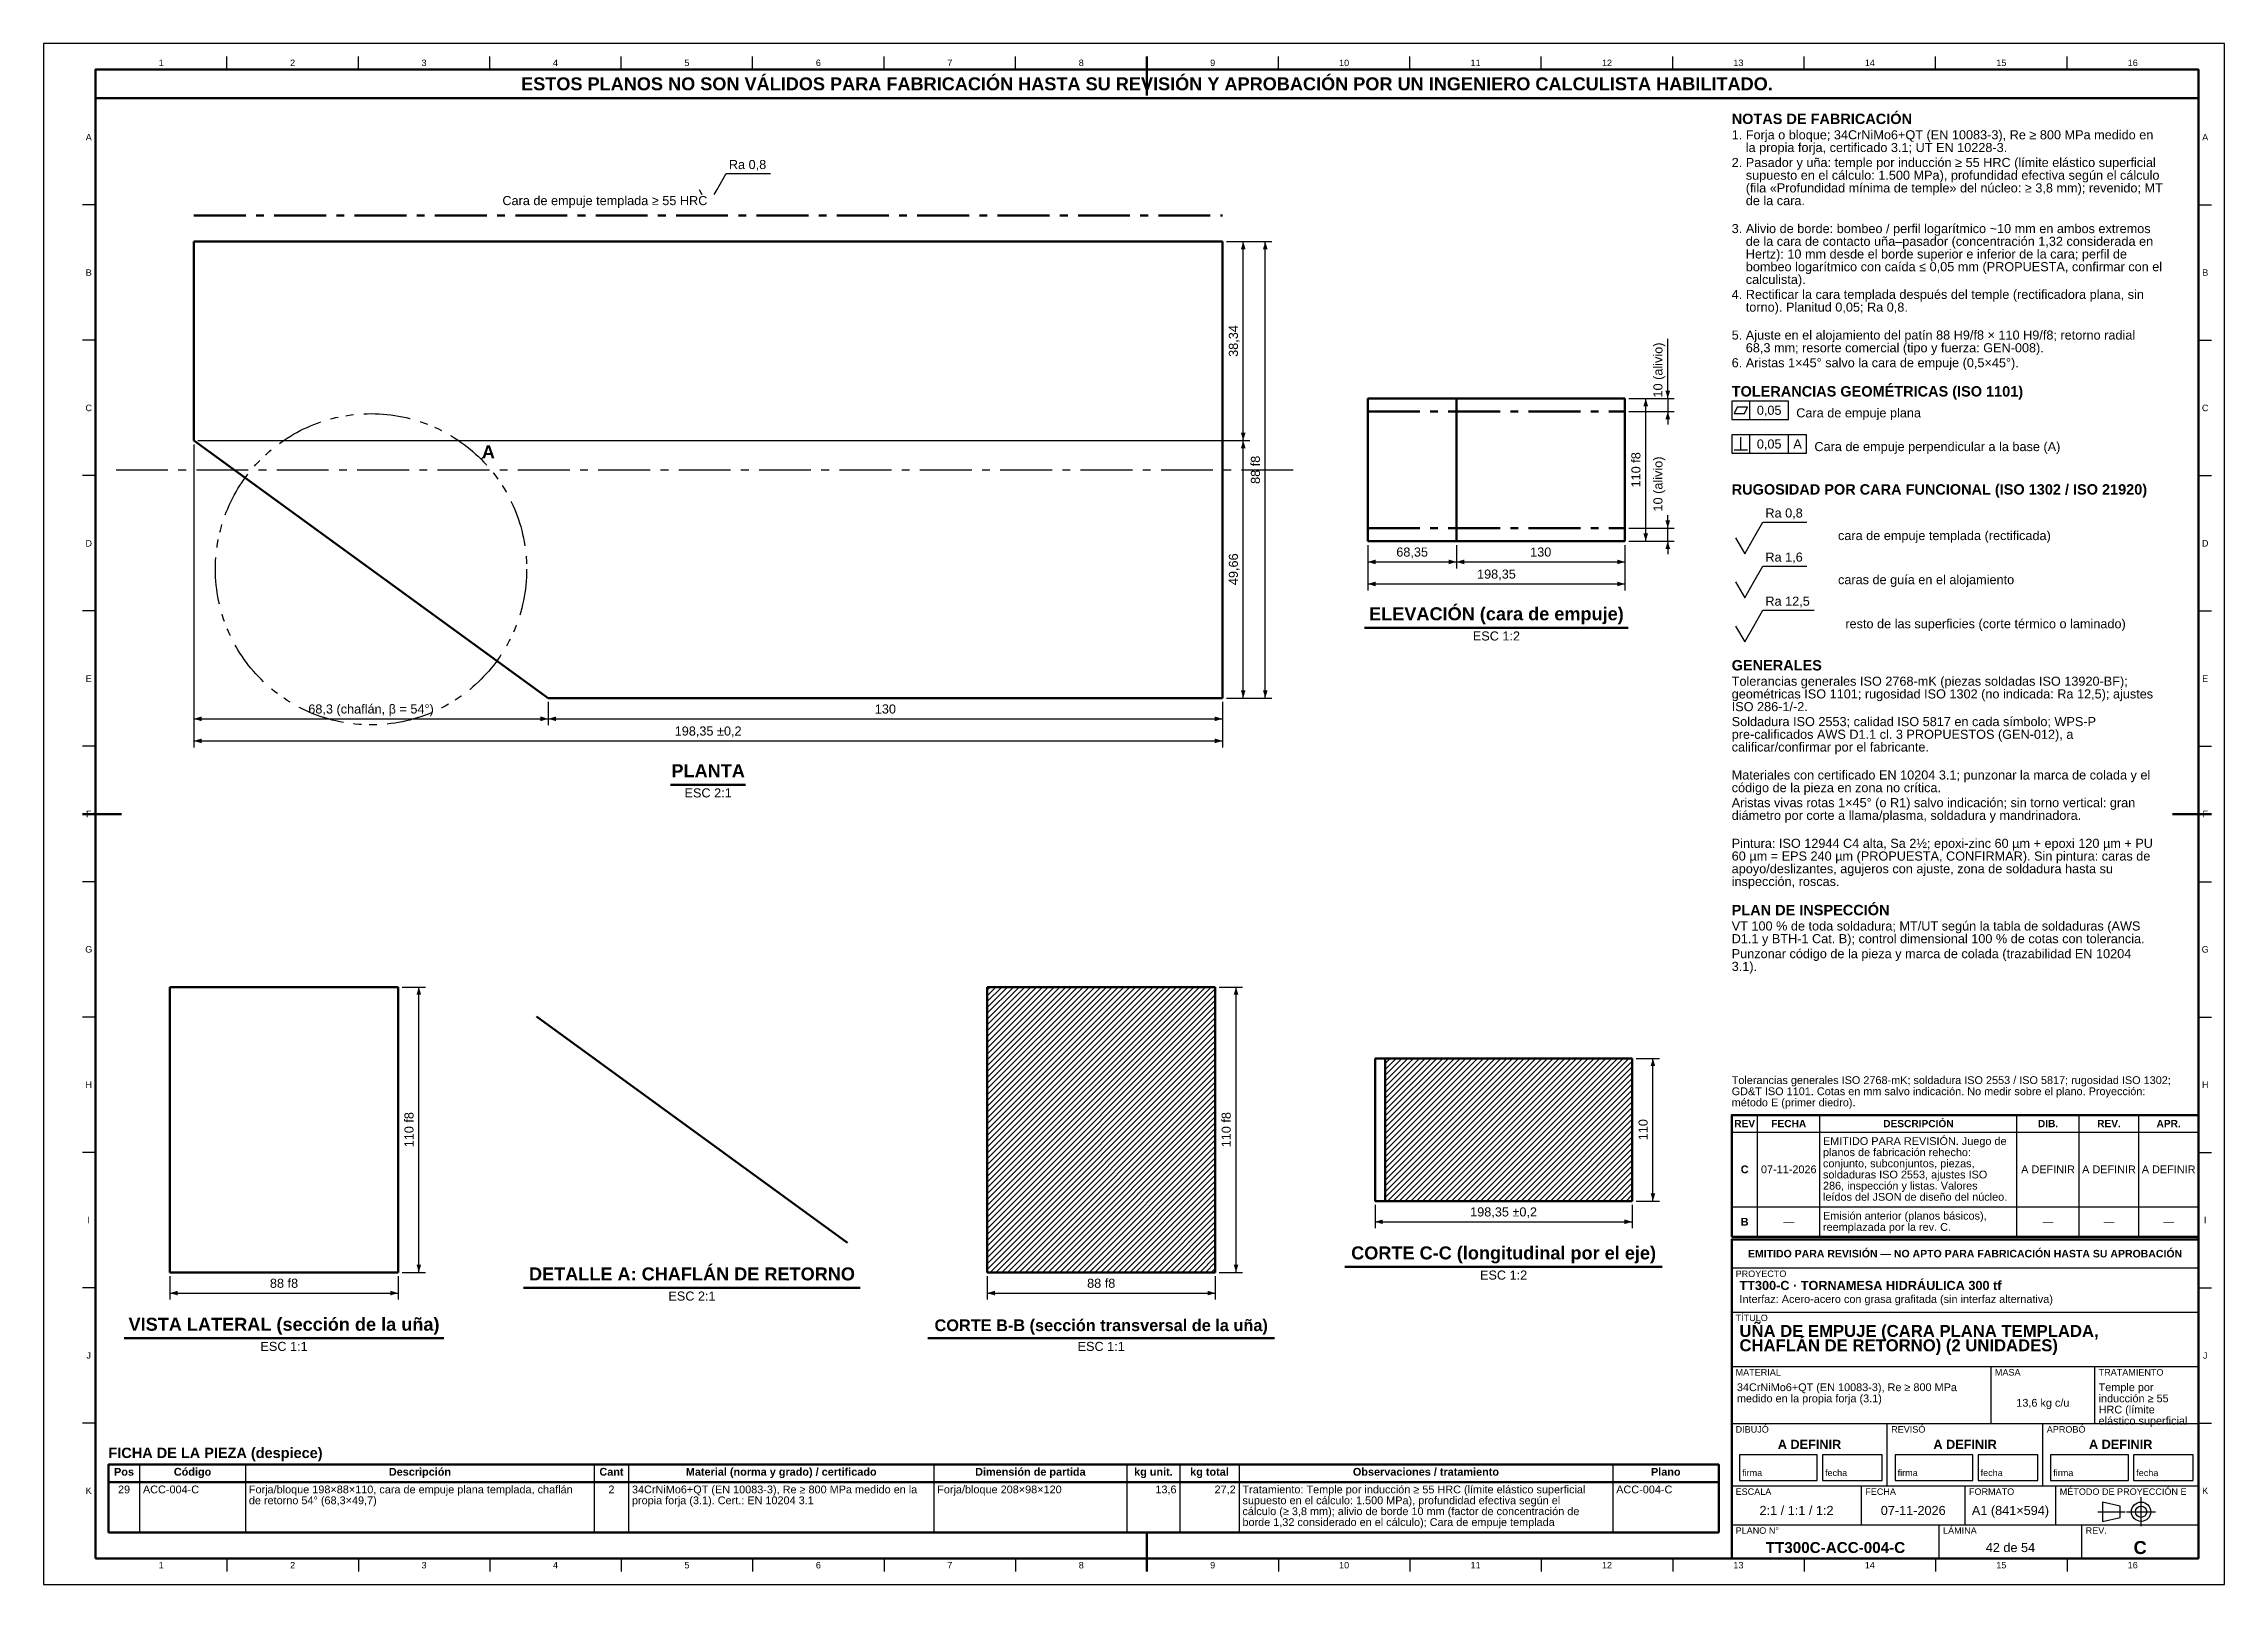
# Model space of a CAD drawing. Header units: millimetres. Extents: x 0 to 841, y 0 to 594.
import ezdxf
from ezdxf.enums import TextEntityAlignment as Align

# ---------------------------------------------------------------- set-up
doc = ezdxf.new("R2010")
doc.units = ezdxf.units.MM
doc.linetypes.add('EJE', pattern=[31, 20, -4, 3, -4])
doc.linetypes.add('FANTASMA', pattern=[35, 18, -4, 3, -3, 3, -4])
for name, color, linetype, lineweight in [('ACH', 7, 'CONTINUOUS', 13), ('COTA', 7, 'CONTINUOUS', 25), ('EJE', 7, 'EJE', 25), ('FANT', 7, 'FANTASMA', 25), ('FINA', 7, 'CONTINUOUS', 25), ('MARCO', 7, 'CONTINUOUS', 70), ('TRAT', 7, 'EJE', 50), ('TXT', 7, 'CONTINUOUS', 25), ('VIS', 7, 'CONTINUOUS', 50)]:
    doc.layers.add(name, color=color, linetype=linetype, lineweight=lineweight)
doc.styles.add('STD', font='LiberationSans-Regular.ttf')
doc.styles.add('STDB', font='LiberationSans-Bold.ttf')

msp = doc.modelspace()

# ---------------------------------------------------------------- hatches: boundary and pattern name
at = {"layer": 'ACH'}
h = msp.add_hatch(dxfattribs=at)
h.set_pattern_fill('ANSI31', scale=0.5)
h.paths.add_polyline_path([(451.85, 230.29), (451.85, 120.29), (363.85, 120.29), (363.85, 230.29)])
h = msp.add_hatch(dxfattribs=at)
h.set_pattern_fill('ANSI31', scale=0.5)
h.paths.add_polyline_path([(612.62, 202.79), (612.62, 147.79), (517.34, 147.79), (517.34, 202.79)])

# ---------------------------------------------------------------- linework, layer by layer
at = {"layer": 'COTA'}
for p, q in [((258.65, 535.85), (259.77, 537.79)), ((456.12, 517.69), (465.12, 517.69)), ((456.12, 517.69), (473.62, 517.69)), ((462.62, 441.01), (462.62, 517.69)), ((471.12, 341.69), (471.12, 517.69)), ((626.35, 457.19), (626.35, 480.19)), ((611.35, 457.19), (620.35, 457.19)), ((611.35, 457.19), (628.85, 457.19)), ((617.85, 402.19), (617.85, 457.19)), ((626.35, 457.19), (626.35, 462.19)), ((626.35, 457.19), (626.35, 452.19)), ((658, 449.15), (658, 456.15)), ((611.35, 452.19), (628.85, 452.19)), ((626.35, 452.19), (626.35, 447.19)), ((57.92, 439.51), (57.92, 331.19)), ((57.92, 439.51), (57.92, 322.69)), ((59.42, 441.01), (465.12, 441.01)), ((59.42, 441.01), (465.12, 441.01)), ((462.62, 341.69), (462.62, 441.01)), ((651.9, 437.45), (657.1, 437.45)), ((654.5, 437.45), (654.5, 442.25)), ((658, 436.15), (658, 443.15)), ((672.9, 436.15), (672.9, 443.15)), ((626.35, 407.19), (626.35, 412.19)), ((611.35, 407.19), (628.85, 407.19)), ((626.35, 402.19), (626.35, 407.19)), ((510.68, 400.69), (510.68, 391.69)), ((510.68, 400.69), (510.68, 383.19)), ((544.85, 400.69), (544.85, 391.69)), ((544.85, 400.69), (544.85, 391.69)), ((609.85, 400.69), (609.85, 391.69)), ((609.85, 400.69), (609.85, 383.19)), ((611.35, 402.19), (620.35, 402.19)), ((611.35, 402.19), (628.85, 402.19)), ((626.35, 402.19), (626.35, 397.19)), ((510.68, 394.19), (544.85, 394.19)), ((544.85, 394.19), (609.85, 394.19)), ((510.68, 385.69), (609.85, 385.69)), ((194.62, 340.19), (194.62, 331.19)), ((194.62, 340.19), (194.62, 331.19)), ((454.62, 340.19), (454.62, 331.19)), ((454.62, 340.19), (454.62, 322.69)), ((456.12, 341.69), (465.12, 341.69)), ((456.12, 341.69), (473.62, 341.69)), ((57.92, 333.69), (194.62, 333.69)), ((194.62, 333.69), (454.62, 333.69)), ((57.92, 325.19), (454.62, 325.19)), ((138.21, 230.29), (147.21, 230.29)), ((144.71, 120.29), (144.71, 230.29)), ((453.35, 230.29), (462.35, 230.29)), ((459.85, 120.29), (459.85, 230.29)), ((614.12, 202.79), (623.12, 202.79)), ((620.62, 147.79), (620.62, 202.79)), ((513.45, 146.29), (513.45, 137.29)), ((612.62, 146.29), (612.62, 137.29)), ((614.12, 147.79), (623.12, 147.79)), ((513.45, 139.79), (612.62, 139.79)), ((48.71, 118.79), (48.71, 109.79)), ((136.71, 118.79), (136.71, 109.79)), ((138.21, 120.29), (147.21, 120.29)), ((363.85, 118.79), (363.85, 109.79)), ((451.85, 118.79), (451.85, 109.79)), ((453.35, 120.29), (462.35, 120.29)), ((48.71, 112.29), (136.71, 112.29)), ((363.85, 112.29), (451.85, 112.29))]:
    msp.add_line(p, q, dxfattribs=at)
for points in [[(259.77, 537.79), (263.27, 543.89), (280.26, 543.89)], [(252.77, 537.79), (253.88, 535.85)], [(659.5, 403.45), (663, 409.55), (679.99, 409.55)], [(652.5, 403.45), (656, 397.35), (659.5, 403.45)], [(659.5, 386.45), (663, 392.55), (679.99, 392.55)], [(652.5, 386.45), (656, 380.35), (659.5, 386.45)], [(659.5, 369.45), (663, 375.55), (682.82, 375.55)], [(652.5, 369.45), (656, 363.35), (659.5, 369.45)]]:
    msp.add_lwpolyline(points, dxfattribs=at)
for points in [[(651, 449.15), (672.9, 449.15), (672.9, 456.15), (651, 456.15)], [(651.9, 451.45), (655.9, 451.45), (657.1, 453.85), (653.1, 453.85)], [(651, 436.15), (679.9, 436.15), (679.9, 443.15), (651, 443.15)]]:
    msp.add_lwpolyline(points, close=True, dxfattribs=at)
for points in [[(462.62, 517.69), (461.72, 514.69), (463.52, 514.69)], [(471.12, 517.69), (470.22, 514.69), (472.02, 514.69)], [(617.85, 457.19), (616.95, 454.19), (618.75, 454.19)], [(626.35, 457.19), (627.25, 460.19), (625.45, 460.19)], [(626.35, 452.19), (625.45, 449.19), (627.25, 449.19)], [(462.62, 441.01), (463.52, 444.01), (461.72, 444.01)], [(462.62, 441.01), (461.72, 438.01), (463.52, 438.01)], [(617.85, 402.19), (618.75, 405.19), (616.95, 405.19)], [(626.35, 407.19), (627.25, 410.19), (625.45, 410.19)], [(626.35, 402.19), (625.45, 399.19), (627.25, 399.19)], [(510.68, 394.19), (513.68, 393.29), (513.68, 395.09)], [(544.85, 394.19), (541.85, 395.09), (541.85, 393.29)], [(544.85, 394.19), (547.85, 393.29), (547.85, 395.09)], [(609.85, 394.19), (606.85, 395.09), (606.85, 393.29)], [(510.68, 385.69), (513.68, 384.79), (513.68, 386.59)], [(609.85, 385.69), (606.85, 386.59), (606.85, 384.79)], [(462.62, 341.69), (463.52, 344.69), (461.72, 344.69)], [(471.12, 341.69), (472.02, 344.69), (470.22, 344.69)], [(57.92, 333.69), (60.92, 332.79), (60.92, 334.59)], [(194.62, 333.69), (191.62, 334.59), (191.62, 332.79)], [(194.62, 333.69), (197.62, 332.79), (197.62, 334.59)], [(454.62, 333.69), (451.62, 334.59), (451.62, 332.79)], [(57.92, 325.19), (60.92, 324.29), (60.92, 326.09)], [(454.62, 325.19), (451.62, 326.09), (451.62, 324.29)], [(144.71, 230.29), (143.81, 227.29), (145.61, 227.29)], [(459.85, 230.29), (458.95, 227.29), (460.75, 227.29)], [(620.62, 202.79), (619.72, 199.79), (621.52, 199.79)], [(620.62, 147.79), (621.52, 150.79), (619.72, 150.79)], [(513.45, 139.79), (516.45, 138.89), (516.45, 140.69)], [(612.62, 139.79), (609.62, 140.69), (609.62, 138.89)], [(144.71, 120.29), (145.61, 123.29), (143.81, 123.29)], [(459.85, 120.29), (460.75, 123.29), (458.95, 123.29)], [(48.71, 112.29), (51.71, 111.39), (51.71, 113.19)], [(136.71, 112.29), (133.71, 113.19), (133.71, 111.39)], [(363.85, 112.29), (366.85, 111.39), (366.85, 113.19)], [(451.85, 112.29), (448.85, 113.19), (448.85, 111.39)]]:
    msp.add_solid(points, dxfattribs=at)
at = {"layer": 'EJE'}
for p, q in [((27.92, 429.69), (484.62, 429.69)), ((792.14, 28), (802.68, 28)), ((803.3, 28), (814.46, 28)), ((808.88, 22.42), (808.88, 33.58))]:
    msp.add_line(p, q, dxfattribs=at)
at = {"layer": 'FANT'}
msp.add_line((168.69, 433.77), (169.52, 434.6), dxfattribs=at)
msp.add_circle((126.27, 391.35), 60, dxfattribs=at)
at = {"layer": 'FINA'}
for p, q in [((70.69, 584), (70.69, 589)), ((121.38, 584), (121.38, 589)), ((172.06, 584), (172.06, 589)), ((222.75, 584), (222.75, 589)), ((273.44, 584), (273.44, 589)), ((324.12, 584), (324.12, 589)), ((374.81, 584), (374.81, 589)), ((425.5, 584), (425.5, 589)), ((476.19, 584), (476.19, 589)), ((526.88, 584), (526.88, 589)), ((577.56, 584), (577.56, 589)), ((628.25, 584), (628.25, 589)), ((678.94, 584), (678.94, 589)), ((729.62, 584), (729.62, 589)), ((780.31, 584), (780.31, 589)), ((20, 531.82), (15, 531.82)), ((831, 531.82), (836, 531.82)), ((20, 479.64), (15, 479.64)), ((831, 479.64), (836, 479.64)), ((20, 427.45), (15, 427.45)), ((831, 427.45), (836, 427.45)), ((20, 375.27), (15, 375.27)), ((831, 375.27), (836, 375.27)), ((20, 323.09), (15, 323.09)), ((831, 323.09), (836, 323.09)), ((20, 270.91), (15, 270.91)), ((831, 270.91), (836, 270.91)), ((20, 218.73), (15, 218.73)), ((831, 218.73), (836, 218.73)), ((661, 134), (661, 180.9)), ((685, 134), (685, 180.9)), ((761, 134), (761, 180.9)), ((785, 134), (785, 180.9)), ((808, 134), (808, 180.9)), ((651, 174.4), (831, 174.4)), ((20, 166.55), (15, 166.55)), ((831, 166.55), (836, 166.55)), ((651, 145.6), (831, 145.6)), ((651, 134), (831, 134)), ((651, 133), (831, 133)), ((651, 122), (831, 122)), ((20, 114.36), (15, 114.36)), ((831, 114.36), (836, 114.36)), ((651, 105), (831, 105)), ((651, 84), (831, 84)), ((751, 62), (751, 84)), ((791, 62), (791, 84)), ((20, 62.18), (15, 62.18)), ((651, 62), (831, 62)), ((711, 38), (711, 62)), ((771, 38), (771, 62)), ((831, 62.18), (836, 62.18)), ((37.01, 46.2), (37.01, 20)), ((77.85, 46.2), (77.85, 20)), ((212.38, 46.2), (212.38, 20)), ((225.59, 46.2), (225.59, 20)), ((343.31, 46.2), (343.31, 20)), ((417.78, 46.2), (417.78, 20)), ((438.2, 46.2), (438.2, 20)), ((461.02, 46.2), (461.02, 20)), ((605.16, 46.2), (605.16, 20)), ((25, 39.4), (646, 39.4)), ((651, 38), (831, 38)), ((701, 23), (701, 38)), ((741, 23), (741, 38)), ((776, 23), (776, 38)), ((651, 23), (831, 23)), ((731, 10), (731, 23)), ((786, 10), (786, 23)), ((70.69, 10), (70.69, 5)), ((121.38, 10), (121.38, 5)), ((172.06, 10), (172.06, 5)), ((222.75, 10), (222.75, 5)), ((273.44, 10), (273.44, 5)), ((324.12, 10), (324.12, 5)), ((374.81, 10), (374.81, 5)), ((425.5, 10), (425.5, 5)), ((476.19, 10), (476.19, 5)), ((526.88, 10), (526.88, 5)), ((577.56, 10), (577.56, 5)), ((628.25, 10), (628.25, 5)), ((678.94, 10), (678.94, 5)), ((729.62, 10), (729.62, 5)), ((780.31, 10), (780.31, 5))]:
    msp.add_line(p, q, dxfattribs=at)
for points in [[(0, 0), (841, 0), (841, 594), (0, 594)], [(654, 40), (684, 40), (684, 50), (654, 50)], [(686, 40), (709, 40), (709, 50), (686, 50)], [(714, 40), (744, 40), (744, 50), (714, 50)], [(746, 40), (769, 40), (769, 50), (746, 50)], [(774, 40), (804, 40), (804, 50), (774, 50)], [(806, 40), (829, 40), (829, 50), (806, 50)], [(794, 24.28), (800.82, 25.83), (800.82, 30.17), (794, 31.72)]]:
    msp.add_lwpolyline(points, close=True, dxfattribs=at)
for radius in [3.72, 2.17]:
    msp.add_circle((808.88, 28), radius, dxfattribs=at)
at = {"layer": 'MARCO'}
for p, q in [((425.5, 589), (425.5, 574)), ((15, 297), (30, 297)), ((836, 297), (821, 297)), ((425.5, 5), (425.5, 20))]:
    msp.add_line(p, q, dxfattribs=at)
for points in [[(20, 10), (831, 10), (831, 584), (20, 584)], [(20, 573), (831, 573), (831, 584), (20, 584)], [(651, 134), (831, 134), (831, 180.9), (651, 180.9)], [(651, 10), (831, 10), (831, 133), (651, 133)]]:
    msp.add_lwpolyline(points, close=True, dxfattribs=at)
at = {"layer": 'TRAT'}
for p, q in [((57.92, 527.69), (454.62, 527.69)), ((510.68, 452.19), (609.85, 452.19)), ((510.68, 407.19), (609.85, 407.19))]:
    msp.add_line(p, q, dxfattribs=at)
at = {"layer": 'VIS'}
for p, q in [((509.45, 368.79), (611.09, 368.79)), ((241.8, 308.29), (270.73, 308.29)), ((501.87, 122.39), (624.2, 122.39)), ((185.09, 114.3), (314.96, 114.3)), ((31.06, 94.89), (154.36, 94.89)), ((340.97, 94.89), (474.74, 94.89)), ((25, 46.2), (25, 20)), ((646, 46.2), (646, 20)), ((25, 20), (646, 20))]:
    msp.add_line(p, q, dxfattribs=at)
for points in [[(57.92, 517.69), (454.62, 517.69)], [(57.92, 441.01), (57.92, 517.69)], [(454.62, 517.69), (454.62, 341.69)], [(510.68, 402.19), (510.68, 457.19)], [(544.85, 457.19), (510.68, 457.19)], [(544.85, 402.19), (544.85, 457.19)], [(609.85, 457.19), (544.85, 457.19)], [(609.85, 402.19), (609.85, 457.19)], [(194.62, 341.69), (57.92, 441.01)], [(544.85, 402.19), (510.68, 402.19)], [(609.85, 402.19), (544.85, 402.19)], [(454.62, 341.69), (194.62, 341.69)], [(48.71, 120.29), (48.71, 230.29)], [(136.71, 230.29), (48.71, 230.29)], [(136.71, 120.29), (136.71, 230.29)], [(363.85, 120.29), (363.85, 230.29)], [(451.85, 230.29), (363.85, 230.29)], [(451.85, 230.29), (451.85, 120.29)], [(310.03, 131.7), (190.03, 218.88)], [(513.45, 147.79), (513.45, 202.79)], [(517.34, 202.79), (513.45, 202.79)], [(517.34, 202.79), (612.62, 202.79)], [(517.34, 202.79), (517.34, 147.79)], [(612.62, 147.79), (612.62, 202.79)], [(517.34, 147.79), (513.45, 147.79)], [(517.34, 147.79), (612.62, 147.79)], [(136.71, 120.29), (48.71, 120.29)], [(451.85, 120.29), (363.85, 120.29)]]:
    msp.add_lwpolyline(points, dxfattribs=at)
msp.add_lwpolyline([(25, 39.4), (646, 39.4), (646, 46.2), (25, 46.2)], close=True, dxfattribs=at)

# ---------------------------------------------------------------- texts
at = {"layer": 'TXT'}
for s, height, style, p in [('1', 2.5, 'STD', (45.34, 586.6)), ('2', 2.5, 'STD', (96.03, 586.6)), ('3', 2.5, 'STD', (146.72, 586.6)), ('ESTOS PLANOS NO SON VÁLIDOS PARA FABRICACIÓN HASTA SU REVISIÓN Y APROBACIÓN POR UN INGENIERO CALCULISTA HABILITADO.', 5, 'STDB', (425.5, 578.5)), ('4', 2.5, 'STD', (197.41, 586.6)), ('5', 2.5, 'STD', (248.09, 586.6)), ('6', 2.5, 'STD', (298.78, 586.6)), ('7', 2.5, 'STD', (349.47, 586.6)), ('8', 2.5, 'STD', (400.16, 586.6)), ('9', 2.5, 'STD', (450.84, 586.6)), ('10', 2.5, 'STD', (501.53, 586.6)), ('11', 2.5, 'STD', (552.22, 586.6)), ('12', 2.5, 'STD', (602.91, 586.6)), ('13', 2.5, 'STD', (653.59, 586.6)), ('14', 2.5, 'STD', (704.28, 586.6)), ('15', 2.5, 'STD', (754.97, 586.6)), ('16', 2.5, 'STD', (805.66, 586.6)), ('A', 2.5, 'STD', (17.4, 557.91)), ('A', 2.5, 'STD', (833.6, 557.91)), ('B', 2.5, 'STD', (17.4, 505.73)), ('B', 2.5, 'STD', (833.6, 505.73)), ('C', 2.5, 'STD', (17.4, 453.55)), ('0,05', 3.5, 'STD', (665.45, 452.65)), ('C', 2.5, 'STD', (833.6, 453.55)), ('A', 5, 'STDB', (171.52, 436.6)), ('0,05', 3.5, 'STD', (665.45, 439.65)), ('A', 3.5, 'STD', (676.4, 439.65)), ('D', 2.5, 'STD', (17.4, 401.36)), ('D', 2.5, 'STD', (833.6, 401.36)), ('E', 2.5, 'STD', (17.4, 349.18)), ('E', 2.5, 'STD', (833.6, 349.18)), ('F', 2.5, 'STD', (17.4, 297)), ('F', 2.5, 'STD', (833.6, 297)), ('G', 2.5, 'STD', (17.4, 244.82)), ('G', 2.5, 'STD', (833.6, 244.82)), ('H', 2.5, 'STD', (17.4, 192.64)), ('H', 2.5, 'STD', (833.6, 192.64)), ('REV', 2.8, 'STDB', (656, 177.65)), ('FECHA', 2.8, 'STDB', (673, 177.65)), ('DESCRIPCIÓN', 2.8, 'STDB', (723, 177.65)), ('DIB.', 2.8, 'STDB', (773, 177.65)), ('REV.', 2.8, 'STDB', (796.5, 177.65)), ('APR.', 2.8, 'STDB', (819.5, 177.65)), ('C', 3, 'STDB', (656, 160)), ('07-11-2026', 3, 'STD', (673, 160)), ('A DEFINIR', 3, 'STD', (773, 160)), ('A DEFINIR', 3, 'STD', (796.5, 160)), ('A DEFINIR', 3, 'STD', (819.5, 160)), ('I', 2.5, 'STD', (17.4, 140.45)), ('B', 3, 'STDB', (656, 139.8)), ('—', 3, 'STD', (673, 139.8)), ('—', 3, 'STD', (773, 139.8)), ('—', 3, 'STD', (796.5, 139.8)), ('—', 3, 'STD', (819.5, 139.8)), ('I', 2.5, 'STD', (833.6, 140.45)), ('EMITIDO PARA REVISIÓN — NO APTO PARA FABRICACIÓN HASTA SU APROBACIÓN', 2.9, 'STDB', (741, 127.5)), ('J', 2.5, 'STD', (17.4, 88.27)), ('J', 2.5, 'STD', (833.6, 88.27)), ('13,6 kg c/u', 3, 'STD', (771, 70)), ('A DEFINIR', 3.5, 'STDB', (681, 54)), ('A DEFINIR', 3.5, 'STDB', (741, 54)), ('A DEFINIR', 3.5, 'STDB', (801, 54)), ('Pos', 3, 'STDB', (31.01, 43.4)), ('Código', 3, 'STDB', (57.43, 43.4)), ('Descripción', 3, 'STDB', (145.12, 43.4)), ('Cant', 3, 'STDB', (218.99, 43.4)), ('Material (norma y grado) / certificado', 3, 'STDB', (284.45, 43.4)), ('Dimensión de partida', 3, 'STDB', (380.54, 43.4)), ('kg unit.', 3, 'STDB', (427.99, 43.4)), ('kg total', 3, 'STDB', (449.61, 43.4)), ('Observaciones / tratamiento', 3, 'STDB', (533.09, 43.4)), ('Plano', 3, 'STDB', (625.58, 43.4)), ('K', 2.5, 'STD', (17.4, 36.09)), ('29', 3, 'STD', (31.01, 36.6)), ('2', 3, 'STD', (218.99, 36.6)), ('K', 2.5, 'STD', (833.6, 36.09)), ('2:1 / 1:1 / 1:2', 3.5, 'STD', (676, 28.5)), ('07-11-2026', 3.5, 'STD', (721, 28.5)), ('A1 (841×594)', 3.5, 'STD', (758.5, 28.5)), ('1', 2.5, 'STD', (45.34, 7.4)), ('2', 2.5, 'STD', (96.03, 7.4)), ('3', 2.5, 'STD', (146.72, 7.4)), ('4', 2.5, 'STD', (197.41, 7.4)), ('5', 2.5, 'STD', (248.09, 7.4)), ('6', 2.5, 'STD', (298.78, 7.4)), ('7', 2.5, 'STD', (349.47, 7.4)), ('8', 2.5, 'STD', (400.16, 7.4)), ('9', 2.5, 'STD', (450.84, 7.4)), ('10', 2.5, 'STD', (501.53, 7.4)), ('11', 2.5, 'STD', (552.22, 7.4)), ('12', 2.5, 'STD', (602.91, 7.4)), ('13', 2.5, 'STD', (653.59, 7.4)), ('TT300C-ACC-004-C', 4.2, 'STDB', (691, 14.2)), ('14', 2.5, 'STD', (704.28, 7.4)), ('42 de 54', 3.5, 'STD', (758.5, 14.2)), ('15', 2.5, 'STD', (754.97, 7.4)), ('16', 2.5, 'STD', (805.66, 7.4)), ('C', 5, 'STDB', (808.5, 14.2))]:
    msp.add_text(s, height=height, dxfattribs=dict(at, style=style)).set_placement(p, align=Align.MIDDLE_CENTER)
for s, height, style, p in [('NOTAS DE FABRICACIÓN', 4, 'STDB', (651, 567)), ('1. Forja o bloque; 34CrNiMo6+QT (EN 10083-3), Re ≥ 800 MPa medido en', 3.5, 'STD', (651, 560.6)), ('    la propia forja, certificado 3.1; UT EN 10228-3.', 3.5, 'STD', (651, 555.7)), ('2. Pasador y uña: temple por inducción ≥ 55 HRC (límite elástico superficial', 3.5, 'STD', (651, 549.93)), ('    supuesto en el cálculo: 1.500 MPa), profundidad efectiva según el cálculo', 3.5, 'STD', (651, 545.03)), ('    (fila «Profundidad mínima de temple» del núcleo: ≥ 3,8 mm); revenido; MT', 3.5, 'STD', (651, 540.13)), ('    de la cara.', 3.5, 'STD', (651, 535.23)), ('3. Alivio de borde: bombeo / perfil logarítmico ~10 mm en ambos extremos', 3.5, 'STD', (651, 524.45)), ('    de la cara de contacto uña–pasador (concentración 1,32 considerada en', 3.5, 'STD', (651, 519.55)), ('    Hertz): 10 mm desde el borde superior e inferior de la cara; perfil de', 3.5, 'STD', (651, 514.65)), ('    calculista).', 3.5, 'STD', (651, 504.85)), ('    bombeo logarítmico con caída ≤ 0,05 mm (PROPUESTA, confirmar con el', 3.5, 'STD', (651, 509.75)), ('4. Rectificar la cara templada después del temple (rectificadora plana, sin', 3.5, 'STD', (651, 499.08)), ('    torno). Planitud 0,05; Ra 0,8.', 3.5, 'STD', (651, 494.18)), ('5. Ajuste en el alojamiento del patín 88 H9/f8 × 110 H9/f8; retorno radial', 3.5, 'STD', (651, 483.4)), ('6. Aristas 1×45° salvo la cara de empuje (0,5×45°).', 3.5, 'STD', (651, 472.73)), ('    68,3 mm; resorte comercial (tipo y fuerza: GEN-008).', 3.5, 'STD', (651, 478.5)), ('TOLERANCIAS GEOMÉTRICAS (ISO 1101)', 4, 'STDB', (651, 461.95)), ('RUGOSIDAD POR CARA FUNCIONAL (ISO 1302 / ISO 21920)', 4, 'STDB', (651, 424.15)), ('GENERALES', 4, 'STDB', (651, 356.35)), ('Tolerancias generales ISO 2768-mK (piezas soldadas ISO 13920-BF);', 3.5, 'STD', (651, 349.95)), ('geométricas ISO 1101; rugosidad ISO 1302 (no indicada: Ra 12,5); ajustes', 3.5, 'STD', (651, 345.05)), ('ISO 286-1/-2.', 3.5, 'STD', (651, 340.15)), ('Soldadura ISO 2553; calidad ISO 5817 en cada símbolo; WPS-P', 3.5, 'STD', (651, 334.38)), ('pre-calificados AWS D1.1 cl. 3 PROPUESTOS (GEN-012), a', 3.5, 'STD', (651, 329.48)), ('calificar/confirmar por el fabricante.', 3.5, 'STD', (651, 324.58)), ('Materiales con certificado EN 10204 3.1; punzonar la marca de colada y el', 3.5, 'STD', (651, 313.8)), ('Aristas vivas rotas 1×45° (o R1) salvo indicación; sin torno vertical: gran', 3.5, 'STD', (651, 303.13)), ('código de la pieza en zona no crítica.', 3.5, 'STD', (651, 308.9)), ('diámetro por corte a llama/plasma, soldadura y mandrinadora.', 3.5, 'STD', (651, 298.23)), ('Pintura: ISO 12944 C4 alta, Sa 2½; epoxi-zinc 60 µm + epoxi 120 µm + PU', 3.5, 'STD', (651, 287.45)), ('apoyo/deslizantes, agujeros con ajuste, zona de soldadura hasta su', 3.5, 'STD', (651, 277.65)), ('60 µm = EPS 240 µm (PROPUESTA, CONFIRMAR). Sin pintura: caras de', 3.5, 'STD', (651, 282.55)), ('inspección, roscas.', 3.5, 'STD', (651, 272.75)), ('PLAN DE INSPECCIÓN', 4, 'STDB', (651, 261.98)), ('VT 100 % de toda soldadura; MT/UT según la tabla de soldaduras (AWS', 3.5, 'STD', (651, 255.58)), ('D1.1 y BTH-1 Cat. B); control dimensional 100 % de cotas con tolerancia.', 3.5, 'STD', (651, 250.68)), ('Punzonar código de la pieza y marca de colada (trazabilidad EN 10204', 3.5, 'STD', (651, 244.9)), ('3.1).', 3.5, 'STD', (651, 240)), ('planos de fabricación rehecho:', 3, 'STD', (686.2, 168.1)), ('EMITIDO PARA REVISIÓN. Juego de', 3, 'STD', (686.2, 172.4)), ('conjunto, subconjuntos, piezas,', 3, 'STD', (686.2, 163.8)), ('soldaduras ISO 2553, ajustes ISO', 3, 'STD', (686.2, 159.5)), ('286, inspección y listas. Valores', 3, 'STD', (686.2, 155.2)), ('leídos del JSON de diseño del núcleo.', 3, 'STD', (686.2, 150.9)), ('Emisión anterior (planos básicos),', 3, 'STD', (686.2, 143.6)), ('reemplazada por la rev. C.', 3, 'STD', (686.2, 139.3)), ('PROYECTO', 2.5, 'STD', (652.5, 121)), ('TT300-C · TORNAMESA HIDRÁULICA 300 tf', 3.5, 'STDB', (654, 117)), ('Interfaz: Acero-acero con grasa grafitada (sin interfaz alternativa)', 3, 'STD', (654, 111.5)), ('TÍTULO', 2.5, 'STD', (652.5, 104)), ('UÑA DE EMPUJE (CARA PLANA TEMPLADA,', 4.6, 'STDB', (654, 100)), ('CHAFLÁN DE RETORNO) (2 UNIDADES)', 4.6, 'STDB', (654, 94.48)), ('MATERIAL', 2.5, 'STD', (652.5, 83)), ('34CrNiMo6+QT (EN 10083-3), Re ≥ 800 MPa', 3, 'STD', (653, 77.5)), ('MASA', 2.5, 'STD', (752.5, 83)), ('TRATAMIENTO', 2.5, 'STD', (792.5, 83)), ('Temple por', 3, 'STD', (792.5, 77.5)), ('medido en la propia forja (3.1)', 3, 'STD', (653, 73.2)), ('inducción ≥ 55', 3, 'STD', (792.5, 73.2)), ('HRC (límite', 3, 'STD', (792.5, 68.9)), ('DIBUJÓ', 2.5, 'STD', (652.5, 61)), ('REVISÓ', 2.5, 'STD', (712.5, 61)), ('APROBÓ', 2.5, 'STD', (772.5, 61)), ('elástico superficial', 3, 'STD', (792.5, 64.6)), ('FICHA DE LA PIEZA (despiece)', 4, 'STDB', (25, 52.7)), ('ESCALA', 2.5, 'STD', (652.5, 37)), ('FECHA', 2.5, 'STD', (702.5, 37)), ('FORMATO', 2.5, 'STD', (742.5, 37)), ('MÉTODO DE PROYECCIÓN E', 2.5, 'STD', (777.5, 37)), ('PLANO N°', 2.5, 'STD', (652.5, 22)), ('LÁMINA', 2.5, 'STD', (732.5, 22)), ('REV.', 2.5, 'STD', (787.5, 22))]:
    msp.add_text(s, height=height, dxfattribs=dict(at, style=style)).set_placement(p, align=Align.TOP_LEFT)
at = {"layer": 'TXT', "style": 'STD'}
for s, height, p in [('Ra 0,8', 3.5, (264.27, 544.59)), ('Cara de empuje templada ≥ 55 HRC', 3.5, (176.93, 530.69)), ('Ra 0,8', 3.5, (664, 410.25)), ('Ra 1,6', 3.5, (664, 393.25)), ('Ra 12,5', 3.5, (664, 376.25)), ('Tolerancias generales ISO 2768-mK; soldadura ISO 2553 / ISO 5817; rugosidad ISO 1302;', 3, (651, 192)), ('GD&T ISO 1101. Cotas en mm salvo indicación. No medir sobre el plano. Proyección:', 3, (651, 187.7)), ('método E (primer diedro).', 3, (651, 183.4)), ('firma', 2.5, (655, 41)), ('fecha', 2.5, (687, 41)), ('firma', 2.5, (715, 41)), ('fecha', 2.5, (747, 41)), ('firma', 2.5, (775, 41)), ('fecha', 2.5, (807, 41))]:
    msp.add_text(s, height=height, dxfattribs=at).set_placement(p, align=Align.BOTTOM_LEFT)
for s, p in [('38,34', (461.62, 479.35)), ('10 (alivio)', (625.35, 468.16)), ('88 f8', (470.12, 429.69)), ('110 f8', (616.85, 429.69)), ('10 (alivio)', (625.35, 424.22)), ('49,66', (461.62, 391.35)), ('110 f8', (143.71, 175.29)), ('110 f8', (458.85, 175.29)), ('110', (619.62, 175.29))]:
    msp.add_text(s, height=3.5, rotation=90, dxfattribs=at).set_placement(p, align=Align.BOTTOM_CENTER)
for s, height, p in [('Cara de empuje plana', 3.5, (675.9, 451.65)), ('Cara de empuje perpendicular a la base (A)', 3.5, (682.9, 438.65)), ('cara de empuje templada (rectificada)', 3.5, (691.99, 404.35)), ('caras de guía en el alojamiento', 3.5, (691.99, 387.35)), ('resto de las superficies (corte térmico o laminado)', 3.5, (694.82, 370.35)), ('ACC-004-C', 3, (38.31, 36.6)), ('de retorno 54° (68,3×49,7)', 3, (79.15, 32.4)), ('Forja/bloque 198×88×110, cara de empuje plana templada, chaflán', 3, (79.15, 36.6)), ('34CrNiMo6+QT (EN 10083-3), Re ≥ 800 MPa medido en la', 3, (226.89, 36.6)), ('propia forja (3.1). Cert.: EN 10204 3.1', 3, (226.89, 32.4)), ('Forja/bloque 208×98×120', 3, (344.61, 36.6)), ('Tratamiento: Temple por inducción ≥ 55 HRC (límite elástico superficial', 3, (462.32, 36.6)), ('supuesto en el cálculo: 1.500 MPa), profundidad efectiva según el', 3, (462.32, 32.4)), ('ACC-004-C', 3, (606.46, 36.6)), ('cálculo (≥ 3,8 mm); alivio de borde 10 mm (factor de concentración de', 3, (462.32, 28.2)), ('borde 1,32 considerado en el cálculo); Cara de empuje templada', 3, (462.32, 24))]:
    msp.add_text(s, height=height, dxfattribs=at).set_placement(p, align=Align.MIDDLE_LEFT)
at = {"layer": 'TXT'}
for s, height, style, p in [('68,35', 3.5, 'STD', (527.77, 395.19)), ('130', 3.5, 'STD', (577.35, 395.19)), ('198,35', 3.5, 'STD', (560.27, 386.69)), ('ELEVACIÓN (cara de empuje)', 5, 'STDB', (560.27, 370.19)), ('68,3 (chaflán, β = 54°)', 3.5, 'STD', (126.27, 334.69)), ('130', 3.5, 'STD', (324.62, 334.69)), ('198,35 ±0,2', 3.5, 'STD', (256.27, 326.19)), ('PLANTA', 5, 'STDB', (256.27, 309.69)), ('198,35 ±0,2', 3.5, 'STD', (563.03, 140.79)), ('CORTE C-C (longitudinal por el eje)', 5, 'STDB', (563.03, 123.79)), ('88 f8', 3.5, 'STD', (92.71, 113.29)), ('DETALLE A: CHAFLÁN DE RETORNO', 5, 'STDB', (250.03, 115.7)), ('88 f8', 3.5, 'STD', (407.85, 113.29)), ('VISTA LATERAL (sección de la uña)', 5, 'STDB', (92.71, 96.29)), ('CORTE B-B (sección transversal de la uña)', 4.5, 'STDB', (407.85, 96.29))]:
    msp.add_text(s, height=height, dxfattribs=dict(at, style=style)).set_placement(p, align=Align.BOTTOM_CENTER)
at = {"layer": 'TXT', "style": 'STD'}
for s, p in [('ESC 1:2', (560.27, 367.39)), ('ESC 2:1', (256.27, 306.89)), ('ESC 1:2', (563.03, 120.99)), ('ESC 2:1', (250.03, 112.9)), ('ESC 1:1', (92.71, 93.49)), ('ESC 1:1', (407.85, 93.49))]:
    msp.add_text(s, height=3.5, dxfattribs=at).set_placement(p, align=Align.TOP_CENTER)
for s, p in [('13,6', (436.9, 36.6)), ('27,2', (459.72, 36.6))]:
    msp.add_text(s, height=3, dxfattribs=at).set_placement(p, align=Align.MIDDLE_RIGHT)

doc.saveas('drawing.dxf')
